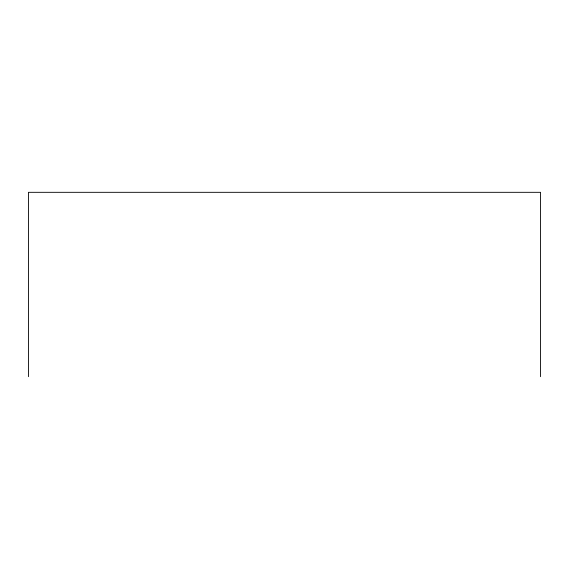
<?xml version="1.0" encoding="UTF-8"?>
<svg xmlns="http://www.w3.org/2000/svg" width="569" height="569" viewBox="0 0 569 569"><rect width="100%" height="100%" fill="white"/><g stroke="black" fill="none" stroke-linecap="round" stroke-linejoin="round"><path stroke-width="0.85" d="M540.55 376.678L540.55 192.322L28.45 192.322L28.45 376.678"/></g></svg>
